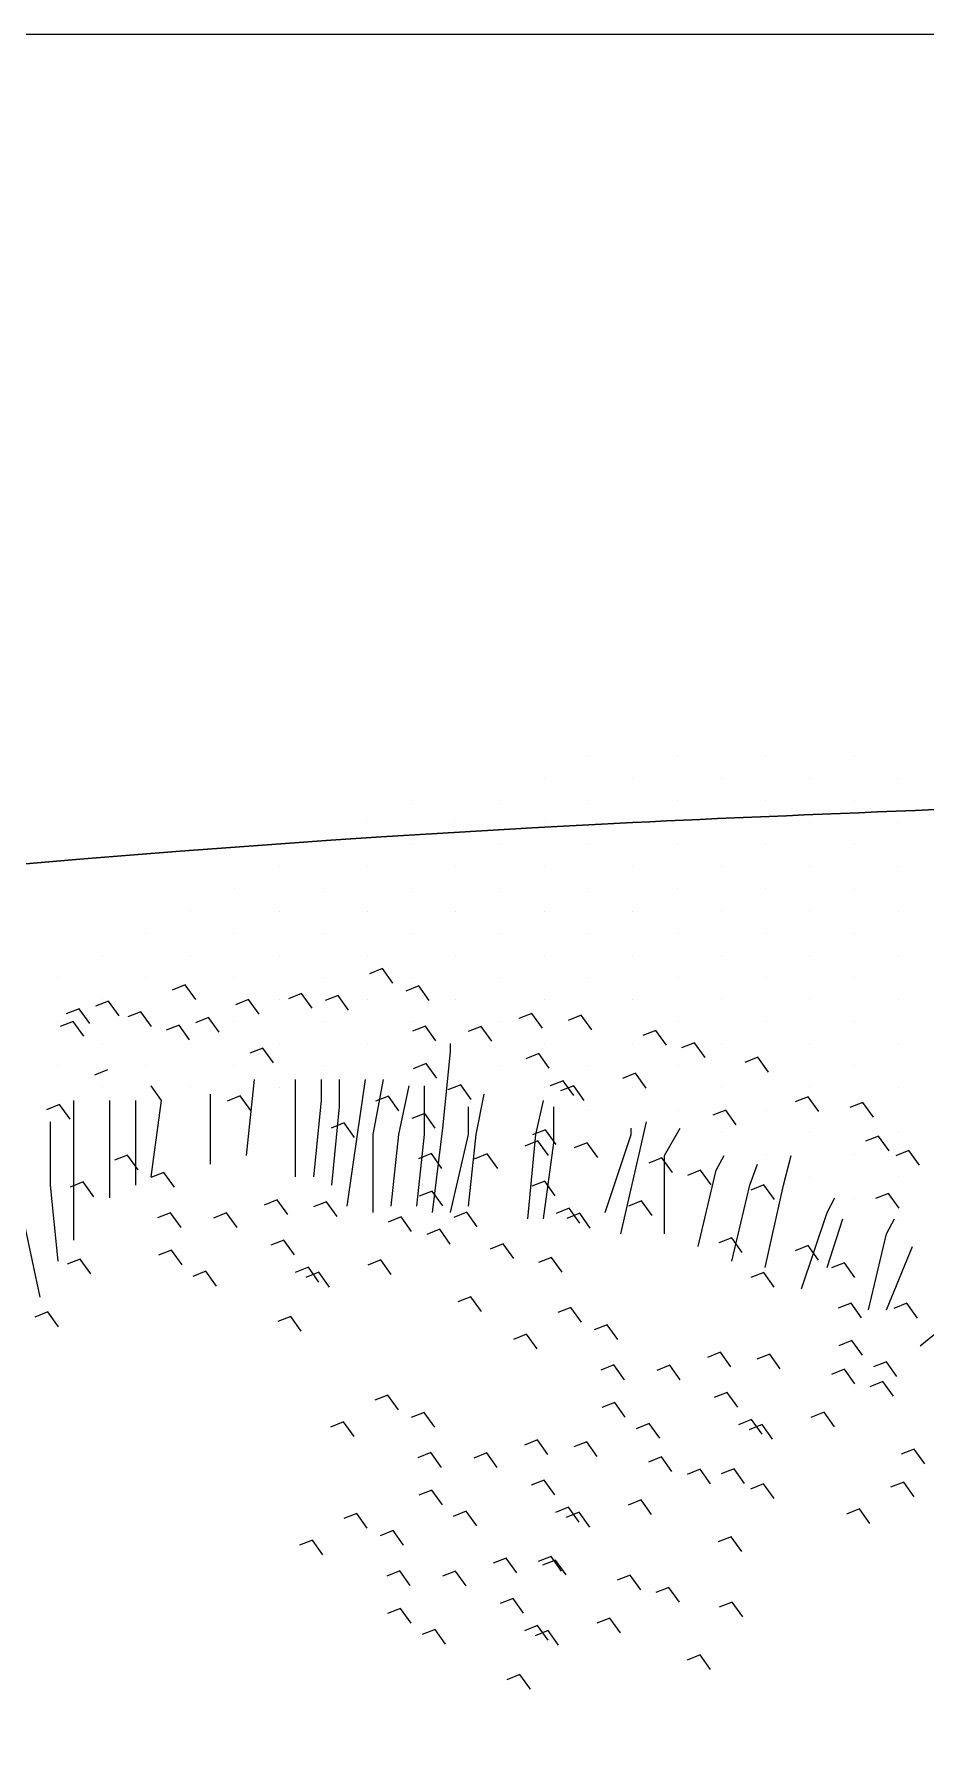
# Model space of a CAD drawing. Header units: millimetres. Extents: x 0 to 77.1, y -22.3 to 58.9.
# Drawn here: x 36.469 to 37.786, y -8.209 to -5.685 of the extents above; entities that cross this region are included whole.
import ezdxf

# ---------------------------------------------------------------- set-up
doc = ezdxf.new("R2010")
doc.units = ezdxf.units.MM
doc.layers.add('01 Curvas', color=7, linetype='Continuous', lineweight=30, true_color=0x000000)
doc.layers.add('ARBOL', color=3, linetype='Continuous')
doc.layers.add('pisos', color=1, linetype='Continuous')

# ---------------------------------------------------------------- blocks, each defined once
blk = doc.blocks.new('44')
at = {"color": 64}
for p, q in [((4952.8199, 1419.2822), (4952.7621, 1419.3361)), ((4952.7704, 1419.1927), (4952.8199, 1419.2822)), ((4952.7704, 1419.1927), (4952.8199, 1419.2822)), ((4952.8993, 1419.2822), (4952.8414, 1419.3361)), ((4952.8993, 1419.2822), (4952.8414, 1419.3361)), ((4952.8497, 1419.1927), (4952.8993, 1419.2822)), ((4952.3622, 1419.1502), (4952.3044, 1419.2042)), ((4952.3622, 1419.1502), (4952.3044, 1419.2042)), ((4953.0091, 1419.1502), (4952.9513, 1419.2042)), ((4953.0091, 1419.1502), (4952.9513, 1419.2042)), ((4952.3127, 1419.0608), (4952.3622, 1419.1502)), ((4952.9596, 1419.0608), (4953.0091, 1419.1502)), ((4952.6552, 1418.989), (4952.5973, 1419.0429)), ((4952.6552, 1418.989), (4952.5973, 1419.0429)), ((4953.0335, 1418.9596), (4952.9757, 1419.0136)), ((4953.0335, 1418.9596), (4952.9757, 1419.0136)), ((4952.0249, 1418.8413), (4951.9671, 1418.8953)), ((4952.0249, 1418.8413), (4951.9671, 1418.8953)), ((4952.984, 1418.8702), (4953.0335, 1418.9596)), ((4952.984, 1418.8702), (4953.0335, 1418.9596)), ((4951.9754, 1418.7519), (4952.0249, 1418.8413)), ((4951.9754, 1418.7519), (4952.0249, 1418.8413)), ((4953.2776, 1418.7984), (4953.2198, 1418.8523)), ((4953.2776, 1418.7984), (4953.2198, 1418.8523)), ((4953.2281, 1418.7089), (4953.2776, 1418.7984)), ((4953.2281, 1418.7089), (4953.2776, 1418.7984)), ((4952.269, 1418.6801), (4952.2112, 1418.734)), ((4952.269, 1418.6801), (4952.2112, 1418.734)), ((4953.0579, 1418.7324), (4953.0001, 1418.7864)), ((4953.0579, 1418.7324), (4953.0001, 1418.7864)), ((4953.0084, 1418.643), (4953.0579, 1418.7324)), ((4953.0084, 1418.643), (4953.0579, 1418.7324)), ((4952.2195, 1418.5906), (4952.269, 1418.6801)), ((4952.2195, 1418.5906), (4952.269, 1418.6801)), ((4953.1678, 1418.6005), (4953.1099, 1418.6544)), ((4953.1678, 1418.6005), (4953.1099, 1418.6544)), ((4953.1183, 1418.511), (4953.1678, 1418.6005)), ((4952.269, 1418.4528), (4952.2112, 1418.5068)), ((4952.269, 1418.4528), (4952.2112, 1418.5068)), ((4952.2195, 1418.3634), (4952.269, 1418.4528)), ((4953.357, 1418.4392), (4953.2991, 1418.4931)), ((4953.357, 1418.4392), (4953.2991, 1418.4931)), ((4953.3074, 1418.3498), (4953.357, 1418.4392)), ((4953.3074, 1418.3498), (4953.357, 1418.4392)), ((4952.0799, 1418.3209), (4952.022, 1418.3748)), ((4952.0799, 1418.3209), (4952.022, 1418.3748)), ((4952.0303, 1418.2314), (4952.0799, 1418.3209)), ((4952.0303, 1418.2314), (4952.0799, 1418.3209)), ((4951.8907, 1418.2256), (4951.8328, 1418.2795)), ((4951.8412, 1418.1361), (4951.8907, 1418.2256)), ((4951.8412, 1418.1361), (4951.8907, 1418.2256)), ((4952.8443, 1418.2486), (4952.7865, 1418.3026)), ((4952.7948, 1418.1592), (4952.8443, 1418.2486)), ((4952.7948, 1418.1592), (4952.8443, 1418.2486)), ((4953.1434, 1418.2486), (4953.0855, 1418.3026)), ((4953.1434, 1418.2486), (4953.0855, 1418.3026)), ((4953.0938, 1418.1592), (4953.1434, 1418.2486)), ((4953.0938, 1418.1592), (4953.1434, 1418.2486)), ((4953.5156, 1418.1826), (4953.4578, 1418.2366)), ((4953.5156, 1418.1826), (4953.4578, 1418.2366)), ((4953.4661, 1418.0932), (4953.5156, 1418.1826)), ((4953.4661, 1418.0932), (4953.5156, 1418.1826)), ((4951.8663, 1417.9983), (4951.8084, 1418.0523)), ((4951.8663, 1417.9983), (4951.8084, 1418.0523)), ((4952.2141, 1418.035), (4952.1563, 1418.0889)), ((4952.2141, 1418.035), (4952.1563, 1418.0889)), ((4952.1646, 1417.9456), (4952.2141, 1418.035)), ((4952.1646, 1417.9456), (4952.2141, 1418.035)), ((4953.595, 1417.9921), (4953.5371, 1418.046)), ((4953.595, 1417.9921), (4953.5371, 1418.046)), ((4951.8167, 1417.9089), (4951.8663, 1417.9983)), ((4951.8167, 1417.9089), (4951.8663, 1417.9983)), ((4953.5454, 1417.9026), (4953.595, 1417.9921)), ((4953.5454, 1417.9026), (4953.595, 1417.9921)), ((4952.4033, 1417.8078), (4952.3454, 1417.8617)), ((4952.4033, 1417.8078), (4952.3454, 1417.8617)), ((4953.8391, 1417.8308), (4953.7812, 1417.8847)), ((4953.8391, 1417.8308), (4953.7812, 1417.8847)), ((4953.7895, 1417.7414), (4953.8391, 1417.8308)), ((4953.7895, 1417.7414), (4953.8391, 1417.8308)), ((4952.2141, 1417.6758), (4952.1563, 1417.7298)), ((4952.2141, 1417.6758), (4952.1563, 1417.7298)), ((4952.3538, 1417.7183), (4952.4033, 1417.8078)), ((4952.3538, 1417.7183), (4952.4033, 1417.8078)), ((4952.1646, 1417.5864), (4952.2141, 1417.6758)), ((4952.1646, 1417.5864), (4952.2141, 1417.6758)), ((4952.9585, 1417.6524), (4952.9006, 1417.7063)), ((4952.9585, 1417.6524), (4952.9006, 1417.7063)), ((4952.9089, 1417.5629), (4952.9585, 1417.6524)), ((4952.9089, 1417.5629), (4952.9585, 1417.6524)), ((4953.8391, 1417.6036), (4953.7812, 1417.6575)), ((4953.8391, 1417.6036), (4953.7812, 1417.6575)), ((4952.1348, 1417.4852), (4952.0769, 1417.5392)), ((4952.1348, 1417.4852), (4952.0769, 1417.5392)), ((4952.5131, 1417.5512), (4952.4553, 1417.6051)), ((4952.5131, 1417.5512), (4952.4553, 1417.6051)), ((4952.4636, 1417.4618), (4952.5131, 1417.5512)), ((4952.4636, 1417.4618), (4952.5131, 1417.5512)), ((4953.2026, 1417.4911), (4953.1447, 1417.545)), ((4953.2026, 1417.4911), (4953.1447, 1417.545)), ((4953.7895, 1417.5141), (4953.8391, 1417.6036)), ((4951.8419, 1417.4559), (4951.784, 1417.5099)), ((4951.8419, 1417.4559), (4951.784, 1417.5099)), ((4951.7923, 1417.3665), (4951.8419, 1417.4559)), ((4951.7923, 1417.3665), (4951.8419, 1417.4559)), ((4952.1348, 1417.4193), (4952.0769, 1417.4732)), ((4952.1348, 1417.4193), (4952.0769, 1417.4732)), ((4952.0853, 1417.3958), (4952.1348, 1417.4852)), ((4953.153, 1417.4017), (4953.2026, 1417.4911)), ((4953.153, 1417.4017), (4953.2026, 1417.4911)), ((4953.6499, 1417.4716), (4953.592, 1417.5256)), ((4953.6499, 1417.4716), (4953.592, 1417.5256)), ((4953.6004, 1417.3822), (4953.6499, 1417.4716)), ((4953.6004, 1417.3822), (4953.6499, 1417.4716)), ((4952.0853, 1417.3298), (4952.1348, 1417.4193)), ((4953.4607, 1417.3763), (4953.4028, 1417.4303)), ((4953.4112, 1417.2869), (4953.4607, 1417.3763)), ((4953.4112, 1417.2869), (4953.4607, 1417.3763)), ((4953.2026, 1417.2639), (4953.1447, 1417.3178)), ((4953.2026, 1417.2639), (4953.1447, 1417.3178)), ((4953.153, 1417.1744), (4953.2026, 1417.2639)), ((4952.3484, 1417.1334), (4952.2905, 1417.1873)), ((4952.3484, 1417.1334), (4952.2905, 1417.1873)), ((4952.6169, 1417.1334), (4952.559, 1417.1873)), ((4952.6169, 1417.1334), (4952.559, 1417.1873)), ((4953.0134, 1417.1319), (4952.9555, 1417.1859)), ((4953.0134, 1417.1319), (4952.9555, 1417.1859)), ((4953.4363, 1417.1491), (4953.3784, 1417.203)), ((4953.4363, 1417.1491), (4953.3784, 1417.203)), ((4953.3868, 1417.0597), (4953.4363, 1417.1491)), ((4953.3868, 1417.0597), (4953.4363, 1417.1491)), ((4953.7841, 1417.1857), (4953.7263, 1417.2397)), ((4953.7841, 1417.1857), (4953.7263, 1417.2397)), ((4953.7346, 1417.0963), (4953.7841, 1417.1857)), ((4953.7346, 1417.0963), (4953.7841, 1417.1857)), ((4952.2988, 1417.044), (4952.3484, 1417.1334)), ((4952.2988, 1417.044), (4952.3484, 1417.1334)), ((4952.5674, 1417.044), (4952.6169, 1417.1334)), ((4952.5674, 1417.044), (4952.6169, 1417.1334)), ((4952.8242, 1417.0366), (4952.7664, 1417.0906)), ((4952.9639, 1417.0425), (4953.0134, 1417.1319)), ((4952.9639, 1417.0425), (4953.0134, 1417.1319)), ((4953.9733, 1416.9585), (4953.9155, 1417.0125)), ((4953.9733, 1416.9585), (4953.9155, 1417.0125)), ((4953.9238, 1416.8691), (4953.9733, 1416.9585)), ((4953.9238, 1416.8691), (4953.9733, 1416.9585)), ((4953.1476, 1416.846), (4953.0898, 1416.9)), ((4953.1476, 1416.846), (4953.0898, 1416.9)), ((4953.7841, 1416.8266), (4953.7263, 1416.8805)), ((4953.7841, 1416.8266), (4953.7263, 1416.8805)), ((4953.0981, 1416.7566), (4953.1476, 1416.846)), ((4953.0981, 1416.7566), (4953.1476, 1416.846)), ((4953.7346, 1416.7371), (4953.7841, 1416.8266)), ((4953.7346, 1416.7371), (4953.7841, 1416.8266)), ((4953.3368, 1416.6188), (4953.279, 1416.6728)), ((4953.3368, 1416.6188), (4953.279, 1416.6728)), ((4953.7048, 1416.636), (4953.6469, 1416.6899)), ((4953.7048, 1416.636), (4953.6469, 1416.6899)), ((4954.0832, 1416.702), (4954.0253, 1416.7559)), ((4954.0832, 1416.702), (4954.0253, 1416.7559)), ((4954.0336, 1416.6125), (4954.0832, 1416.702)), ((4954.0336, 1416.6125), (4954.0832, 1416.702)), ((4953.2873, 1416.5294), (4953.3368, 1416.6188)), ((4953.2873, 1416.5294), (4953.3368, 1416.6188)), ((4953.4119, 1416.6067), (4953.354, 1416.6606)), ((4953.4119, 1416.6067), (4953.354, 1416.6606)), ((4953.3624, 1416.5172), (4953.4119, 1416.6067)), ((4953.3624, 1416.5172), (4953.4119, 1416.6067)), ((4953.7048, 1416.57), (4953.6469, 1416.624)), ((4953.7048, 1416.57), (4953.6469, 1416.624)), ((4953.6553, 1416.5465), (4953.7048, 1416.636)), ((4953.6553, 1416.4806), (4953.7048, 1416.57)), ((4953.1476, 1416.4869), (4953.0898, 1416.5408)), ((4953.1476, 1416.4869), (4953.0898, 1416.5408)), ((4953.0981, 1416.3974), (4953.1476, 1416.4869)), ((4953.0981, 1416.3974), (4953.1476, 1416.4869)), ((4953.4467, 1416.3622), (4953.3888, 1416.4162)), ((4953.4467, 1416.3622), (4953.3888, 1416.4162)), ((4953.0683, 1416.2963), (4953.0105, 1416.3502)), ((4953.0683, 1416.2963), (4953.0105, 1416.3502)), ((4953.0683, 1416.2303), (4953.0105, 1416.2843)), ((4953.0683, 1416.2303), (4953.0105, 1416.2843)), ((4953.0188, 1416.2068), (4953.0683, 1416.2963)), ((4953.3971, 1416.2728), (4953.4467, 1416.3622)), ((4953.3971, 1416.2728), (4953.4467, 1416.3622)), ((4953.9184, 1416.2841), (4953.8605, 1416.3381)), ((4953.9184, 1416.2841), (4953.8605, 1416.3381)), ((4953.8689, 1416.1947), (4953.9184, 1416.2841)), ((4953.8689, 1416.1947), (4953.9184, 1416.2841)), ((4954.1869, 1416.2841), (4954.1291, 1416.3381)), ((4954.1869, 1416.2841), (4954.1291, 1416.3381)), ((4954.1374, 1416.1947), (4954.1869, 1416.2841)), ((4954.1374, 1416.1947), (4954.1869, 1416.2841)), ((4953.0188, 1416.1409), (4953.0683, 1416.2303)), ((4954.2174, 1416.0569), (4954.1596, 1416.1108)), ((4954.2174, 1416.0569), (4954.1596, 1416.1108)), ((4953.2819, 1415.9444), (4953.224, 1415.9984)), ((4953.2819, 1415.9444), (4953.224, 1415.9984)), ((4953.5504, 1415.9444), (4953.4926, 1415.9984)), ((4953.5504, 1415.9444), (4953.4926, 1415.9984)), ((4954.1679, 1415.9675), (4954.2174, 1416.0569)), ((4954.1679, 1415.9675), (4954.2174, 1416.0569)), ((4953.2324, 1415.855), (4953.2819, 1415.9444)), ((4953.2324, 1415.855), (4953.2819, 1415.9444)), ((4953.5009, 1415.855), (4953.5504, 1415.9444)), ((4953.5009, 1415.855), (4953.5504, 1415.9444)), ((4953.5809, 1415.7172), (4953.5231, 1415.7711)), ((4953.5809, 1415.7172), (4953.5231, 1415.7711)), ((4953.5314, 1415.6278), (4953.5809, 1415.7172)), ((4953.5314, 1415.6278), (4953.5809, 1415.7172)), ((4953.9489, 1415.7344), (4953.8911, 1415.7883)), ((4953.9489, 1415.7344), (4953.8911, 1415.7883)), ((4953.8994, 1415.6449), (4953.9489, 1415.7344)), ((4953.8994, 1415.6449), (4953.9489, 1415.7344)), ((4954.2968, 1415.6977), (4954.2389, 1415.7517)), ((4954.2968, 1415.6977), (4954.2389, 1415.7517)), ((4954.2472, 1415.6083), (4954.2968, 1415.6977)), ((4954.2472, 1415.6083), (4954.2968, 1415.6977))]:
    blk.add_line(p, q, dxfattribs=at)
at = {"color": 60}
for p, q in [((4951.2756, 1418.7068), (4951.2178, 1418.7607)), ((4951.2756, 1418.7068), (4951.2178, 1418.7607)), ((4951.2261, 1418.6173), (4951.2756, 1418.7068)), ((4951.2261, 1418.6173), (4951.2756, 1418.7068)), ((4951.6235, 1418.6701), (4951.5656, 1418.7241)), ((4951.6235, 1418.6701), (4951.5656, 1418.7241)), ((4951.5739, 1418.5807), (4951.6235, 1418.6701)), ((4951.5739, 1418.5807), (4951.6235, 1418.6701))]:
    blk.add_line(p, q, dxfattribs=at)
at = {"color": 66}
for p, q in [((4951.4309, 1416.9305), (4951.373, 1416.9844)), ((4951.4309, 1416.9305), (4951.373, 1416.9844)), ((4952.6474, 1416.9061), (4952.5895, 1416.9601)), ((4952.6474, 1416.9061), (4952.5895, 1416.9601)), ((4952.7747, 1416.9472), (4952.8242, 1417.0366)), ((4952.7747, 1416.9472), (4952.8242, 1417.0366)), ((4951.3814, 1416.8411), (4951.4309, 1416.9305)), ((4951.3814, 1416.8411), (4951.4309, 1416.9305)), ((4952.5979, 1416.8167), (4952.6474, 1416.9061)), ((4952.5979, 1416.8167), (4952.6474, 1416.9061)), ((4952.7998, 1416.8094), (4952.7419, 1416.8633)), ((4952.7998, 1416.8094), (4952.7419, 1416.8633)), ((4950.7519, 1416.8031), (4950.6941, 1416.8571)), ((4950.7519, 1416.8031), (4950.6941, 1416.8571)), ((4950.7024, 1416.7137), (4950.7519, 1416.8031)), ((4950.7024, 1416.7137), (4950.7519, 1416.8031)), ((4951.675, 1416.7692), (4951.6171, 1416.8232)), ((4951.675, 1416.7692), (4951.6171, 1416.8232)), ((4951.6255, 1416.6798), (4951.675, 1416.7692)), ((4951.6255, 1416.6798), (4951.675, 1416.7692)), ((4952.7503, 1416.72), (4952.7998, 1416.8094)), ((4952.7503, 1416.72), (4952.7998, 1416.8094)), ((4950.996, 1416.6418), (4950.9382, 1416.6958)), ((4950.996, 1416.6418), (4950.9382, 1416.6958)), ((4950.9465, 1416.5524), (4950.996, 1416.6418)), ((4950.9465, 1416.5524), (4950.996, 1416.6418)), ((4951.675, 1416.542), (4951.6171, 1416.5959)), ((4951.675, 1416.542), (4951.6171, 1416.5959)), ((4952.3789, 1416.5836), (4952.321, 1416.6376)), ((4952.3789, 1416.5836), (4952.321, 1416.6376)), ((4952.3294, 1416.4942), (4952.3789, 1416.5836)), ((4952.3294, 1416.4942), (4952.3789, 1416.5836)), ((4952.7267, 1416.547), (4952.6689, 1416.6009)), ((4952.7267, 1416.547), (4952.6689, 1416.6009)), ((4951.6255, 1416.4526), (4951.675, 1416.542)), ((4952.6772, 1416.4575), (4952.7267, 1416.547)), ((4952.6772, 1416.4575), (4952.7267, 1416.547)), ((4950.996, 1416.4146), (4950.9382, 1416.4686)), ((4950.996, 1416.4146), (4950.9382, 1416.4686)), ((4950.9465, 1416.3252), (4950.996, 1416.4146)), ((4951.4858, 1416.4101), (4951.4279, 1416.464)), ((4951.4858, 1416.4101), (4951.4279, 1416.464)), ((4951.4363, 1416.3206), (4951.4858, 1416.4101)), ((4951.4363, 1416.3206), (4951.4858, 1416.4101)), ((4950.8069, 1416.2827), (4950.749, 1416.3366)), ((4950.8069, 1416.2827), (4950.749, 1416.3366)), ((4950.7573, 1416.1932), (4950.8069, 1416.2827)), ((4950.7573, 1416.1932), (4950.8069, 1416.2827)), ((4951.2966, 1416.3148), (4951.2388, 1416.3687)), ((4951.2471, 1416.2253), (4951.2966, 1416.3148)), ((4951.2471, 1416.2253), (4951.2966, 1416.3148)), ((4952.7754, 1416.267), (4952.7175, 1416.3209)), ((4952.7754, 1416.267), (4952.7175, 1416.3209)), ((4950.6177, 1416.1874), (4950.5598, 1416.2413)), ((4950.5682, 1416.0979), (4950.6177, 1416.1874)), ((4950.5682, 1416.0979), (4950.6177, 1416.1874)), ((4952.322, 1416.2086), (4952.2641, 1416.2626)), ((4952.322, 1416.2086), (4952.2641, 1416.2626)), ((4952.2724, 1416.1192), (4952.322, 1416.2086)), ((4952.2724, 1416.1192), (4952.322, 1416.2086)), ((4952.7259, 1416.1775), (4952.7754, 1416.267)), ((4952.7259, 1416.1775), (4952.7754, 1416.267)), ((4951.2722, 1416.0875), (4951.2143, 1416.1415)), ((4951.2722, 1416.0875), (4951.2143, 1416.1415)), ((4951.2227, 1415.9981), (4951.2722, 1416.0875)), ((4951.2227, 1415.9981), (4951.2722, 1416.0875)), ((4951.6201, 1416.1242), (4951.5622, 1416.1781)), ((4951.6201, 1416.1242), (4951.5622, 1416.1781)), ((4951.5705, 1416.0347), (4951.6201, 1416.1242)), ((4951.5705, 1416.0347), (4951.6201, 1416.1242)), ((4952.5661, 1416.0474), (4952.5082, 1416.1013)), ((4952.5661, 1416.0474), (4952.5082, 1416.1013)), ((4950.5933, 1415.9601), (4950.5354, 1416.0141)), ((4950.5933, 1415.9601), (4950.5354, 1416.0141)), ((4950.9411, 1415.9968), (4950.8833, 1416.0507)), ((4950.9411, 1415.9968), (4950.8833, 1416.0507)), ((4950.8916, 1415.9074), (4950.9411, 1415.9968)), ((4950.8916, 1415.9074), (4950.9411, 1415.9968)), ((4952.5165, 1415.9579), (4952.5661, 1416.0474)), ((4952.5165, 1415.9579), (4952.5661, 1416.0474)), ((4950.5438, 1415.8707), (4950.5933, 1415.9601)), ((4950.5438, 1415.8707), (4950.5933, 1415.9601)), ((4951.8092, 1415.8969), (4951.7514, 1415.9509)), ((4951.8092, 1415.8969), (4951.7514, 1415.9509)), ((4951.7597, 1415.8075), (4951.8092, 1415.8969)), ((4951.7597, 1415.8075), (4951.8092, 1415.8969)), ((4951.1303, 1415.7696), (4951.0724, 1415.8235)), ((4951.1303, 1415.7696), (4951.0724, 1415.8235)), ((4951.6201, 1415.765), (4951.5622, 1415.8189)), ((4951.6201, 1415.765), (4951.5622, 1415.8189)), ((4952.5661, 1415.8201), (4952.5082, 1415.8741)), ((4952.5661, 1415.8201), (4952.5082, 1415.8741)), ((4952.5165, 1415.7307), (4952.5661, 1415.8201)), ((4951.0808, 1415.6801), (4951.1303, 1415.7696)), ((4951.0808, 1415.6801), (4951.1303, 1415.7696)), ((4951.5705, 1415.6756), (4951.6201, 1415.765)), ((4951.5705, 1415.6756), (4951.6201, 1415.765)), ((4952.3769, 1415.6882), (4952.319, 1415.7421)), ((4952.3769, 1415.6882), (4952.319, 1415.7421)), ((4950.9411, 1415.6376), (4950.8833, 1415.6916)), ((4950.9411, 1415.6376), (4950.8833, 1415.6916)), ((4950.8916, 1415.5482), (4950.9411, 1415.6376)), ((4950.8916, 1415.5482), (4950.9411, 1415.6376)), ((4951.5407, 1415.5744), (4951.4829, 1415.6284)), ((4951.5407, 1415.5744), (4951.4829, 1415.6284)), ((4951.9191, 1415.6404), (4951.8612, 1415.6943)), ((4951.9191, 1415.6404), (4951.8612, 1415.6943)), ((4951.8696, 1415.551), (4951.9191, 1415.6404)), ((4951.8696, 1415.551), (4951.9191, 1415.6404)), ((4952.1877, 1415.5929), (4952.1299, 1415.6468)), ((4952.3274, 1415.5988), (4952.3769, 1415.6882)), ((4952.3274, 1415.5988), (4952.3769, 1415.6882)), ((4951.2401, 1415.513), (4951.1823, 1415.5669)), ((4951.2401, 1415.513), (4951.1823, 1415.5669)), ((4951.2478, 1415.5451), (4951.1899, 1415.599)), ((4951.2478, 1415.5451), (4951.1899, 1415.599)), ((4951.1906, 1415.4236), (4951.2401, 1415.513)), ((4951.1906, 1415.4236), (4951.2401, 1415.513)), ((4951.1983, 1415.4557), (4951.2478, 1415.5451)), ((4951.1983, 1415.4557), (4951.2478, 1415.5451)), ((4951.5407, 1415.5084), (4951.4829, 1415.5624)), ((4951.5407, 1415.5084), (4951.4829, 1415.5624)), ((4951.4912, 1415.485), (4951.5407, 1415.5744)), ((4951.4912, 1415.419), (4951.5407, 1415.5084)), ((4952.1382, 1415.5035), (4952.1877, 1415.5929)), ((4952.1382, 1415.5035), (4952.1877, 1415.5929)), ((4950.5689, 1415.4177), (4950.511, 1415.4716)), ((4950.5689, 1415.4177), (4950.511, 1415.4716)), ((4950.5193, 1415.3283), (4950.5689, 1415.4177)), ((4950.5193, 1415.3283), (4950.5689, 1415.4177)), ((4950.8618, 1415.447), (4950.8039, 1415.501)), ((4950.8618, 1415.447), (4950.8039, 1415.501)), ((4950.8618, 1415.3811), (4950.8039, 1415.435)), ((4950.8618, 1415.3811), (4950.8039, 1415.435)), ((4950.8123, 1415.3576), (4950.8618, 1415.447)), ((4952.1633, 1415.3657), (4952.1054, 1415.4196)), ((4952.1633, 1415.3657), (4952.1054, 1415.4196)), ((4952.5111, 1415.4023), (4952.4533, 1415.4563)), ((4952.5111, 1415.4023), (4952.4533, 1415.4563)), ((4950.8123, 1415.2916), (4950.8618, 1415.3811)), ((4952.1138, 1415.2762), (4952.1633, 1415.3657)), ((4952.1138, 1415.2762), (4952.1633, 1415.3657)), ((4952.4616, 1415.3129), (4952.5111, 1415.4023)), ((4952.4616, 1415.3129), (4952.5111, 1415.4023)), ((4951.7543, 1415.2226), (4951.6965, 1415.2765)), ((4951.7543, 1415.2226), (4951.6965, 1415.2765)), ((4951.7048, 1415.1331), (4951.7543, 1415.2226)), ((4951.7048, 1415.1331), (4951.7543, 1415.2226)), ((4952.0228, 1415.2226), (4951.965, 1415.2765)), ((4952.0228, 1415.2226), (4951.965, 1415.2765)), ((4951.9733, 1415.1331), (4952.0228, 1415.2226)), ((4951.9733, 1415.1331), (4952.0228, 1415.2226)), ((4952.7003, 1415.1751), (4952.6425, 1415.229)), ((4952.7003, 1415.1751), (4952.6425, 1415.229)), ((4951.0754, 1415.0952), (4951.0175, 1415.1491)), ((4951.0754, 1415.0952), (4951.0175, 1415.1491)), ((4951.3439, 1415.0952), (4951.286, 1415.1491)), ((4951.3439, 1415.0952), (4951.286, 1415.1491)), ((4952.6508, 1415.0856), (4952.7003, 1415.1751)), ((4952.6508, 1415.0856), (4952.7003, 1415.1751)), ((4951.0259, 1415.0057), (4951.0754, 1415.0952)), ((4951.0259, 1415.0057), (4951.0754, 1415.0952)), ((4951.2944, 1415.0057), (4951.3439, 1415.0952)), ((4951.2944, 1415.0057), (4951.3439, 1415.0952)), ((4952.0533, 1414.9953), (4951.9955, 1415.0493)), ((4952.0533, 1414.9953), (4951.9955, 1415.0493)), ((4952.5111, 1415.0431), (4952.4533, 1415.0971)), ((4952.5111, 1415.0431), (4952.4533, 1415.0971)), ((4952.4616, 1414.9537), (4952.5111, 1415.0431)), ((4952.4616, 1414.9537), (4952.5111, 1415.0431)), ((4952.0038, 1414.9059), (4952.0533, 1414.9953)), ((4952.0038, 1414.9059), (4952.0533, 1414.9953)), ((4952.8102, 1414.9185), (4952.7523, 1414.9725)), ((4952.8102, 1414.9185), (4952.7523, 1414.9725)), ((4951.3744, 1414.8679), (4951.3166, 1414.9219)), ((4951.3744, 1414.8679), (4951.3166, 1414.9219)), ((4951.3249, 1414.7785), (4951.3744, 1414.8679)), ((4951.3249, 1414.7785), (4951.3744, 1414.8679)), ((4952.1389, 1414.8232), (4952.081, 1414.8772)), ((4952.1389, 1414.8232), (4952.081, 1414.8772)), ((4952.4318, 1414.8525), (4952.374, 1414.9065)), ((4952.4318, 1414.8525), (4952.374, 1414.9065)), ((4952.4318, 1414.7866), (4952.374, 1414.8405)), ((4952.4318, 1414.7866), (4952.374, 1414.8405)), ((4952.3823, 1414.7631), (4952.4318, 1414.8525)), ((4952.7607, 1414.8291), (4952.8102, 1414.9185)), ((4952.7607, 1414.8291), (4952.8102, 1414.9185)), ((4952.0894, 1414.7338), (4952.1389, 1414.8232)), ((4952.0894, 1414.7338), (4952.1389, 1414.8232)), ((4952.3823, 1414.6971), (4952.4318, 1414.7866)), ((4951.7848, 1414.6728), (4951.727, 1414.7267)), ((4951.7848, 1414.6728), (4951.727, 1414.7267)), ((4951.7353, 1414.5834), (4951.7848, 1414.6728)), ((4951.7353, 1414.5834), (4951.7848, 1414.6728)), ((4952.1327, 1414.6362), (4952.0748, 1414.6901)), ((4952.1327, 1414.6362), (4952.0748, 1414.6901)), ((4951.1059, 1414.5454), (4951.048, 1414.5994)), ((4951.1059, 1414.5454), (4951.048, 1414.5994)), ((4951.0564, 1414.456), (4951.1059, 1414.5454)), ((4951.0564, 1414.456), (4951.1059, 1414.5454)), ((4951.4537, 1414.5088), (4951.3959, 1414.5627)), ((4951.4537, 1414.5088), (4951.3959, 1414.5627)), ((4952.0831, 1414.5467), (4952.1327, 1414.6362)), ((4952.0831, 1414.5467), (4952.1327, 1414.6362)), ((4952.6454, 1414.5007), (4952.5875, 1414.5546)), ((4952.6454, 1414.5007), (4952.5875, 1414.5546)), ((4952.9139, 1414.5007), (4952.8561, 1414.5546)), ((4952.9139, 1414.5007), (4952.8561, 1414.5546)), ((4951.4042, 1414.4193), (4951.4537, 1414.5088)), ((4951.4042, 1414.4193), (4951.4537, 1414.5088)), ((4952.5959, 1414.4113), (4952.6454, 1414.5007)), ((4952.5959, 1414.4113), (4952.6454, 1414.5007)), ((4952.8644, 1414.4113), (4952.9139, 1414.5007)), ((4952.8644, 1414.4113), (4952.9139, 1414.5007)), ((4952.9444, 1414.2735), (4952.8866, 1414.3274)), ((4952.9444, 1414.2735), (4952.8866, 1414.3274)), ((4952.8949, 1414.184), (4952.9444, 1414.2735)), ((4952.8949, 1414.184), (4952.9444, 1414.2735)), ((4952.2371, 1414.0855), (4952.1792, 1414.1394)), ((4952.2371, 1414.0855), (4952.1792, 1414.1394)), ((4952.1876, 1413.9961), (4952.2371, 1414.0855)), ((4952.1876, 1413.9961), (4952.2371, 1414.0855)), ((4952.4812, 1413.9242), (4952.4233, 1413.9782)), ((4952.4812, 1413.9242), (4952.4233, 1413.9782)), ((4952.6759, 1413.9509), (4952.6181, 1414.0049)), ((4952.6759, 1413.9509), (4952.6181, 1414.0049)), ((4952.4317, 1413.8348), (4952.4812, 1413.9242)), ((4952.4317, 1413.8348), (4952.4812, 1413.9242)), ((4952.6264, 1413.8615), (4952.6759, 1413.9509)), ((4952.6264, 1413.8615), (4952.6759, 1413.9509))]:
    blk.add_line(p, q, dxfattribs=at)
at = {"color": 68}
for p, q in [((4953.3124, 1415.3947), (4953.2546, 1415.4486)), ((4953.3124, 1415.3947), (4953.2546, 1415.4486)), ((4953.6603, 1415.358), (4953.6024, 1415.412)), ((4953.6603, 1415.358), (4953.6024, 1415.412)), ((4953.2629, 1415.3052), (4953.3124, 1415.3947)), ((4953.2629, 1415.3052), (4953.3124, 1415.3947)), ((4953.6107, 1415.2686), (4953.6603, 1415.358)), ((4953.6107, 1415.2686), (4953.6603, 1415.358)), ((4954.2174, 1415.3459), (4954.1596, 1415.3998)), ((4954.2174, 1415.3459), (4954.1596, 1415.3998)), ((4954.1679, 1415.2564), (4954.2174, 1415.3459)), ((4954.1679, 1415.2564), (4954.2174, 1415.3459)), ((4953.2131, 1415.1471), (4953.1552, 1415.201)), ((4953.2131, 1415.1471), (4953.1552, 1415.201)), ((4953.1635, 1415.0576), (4953.2131, 1415.1471)), ((4953.1635, 1415.0576), (4953.2131, 1415.1471)), ((4953.4572, 1414.9858), (4953.3993, 1415.0397)), ((4953.4572, 1414.9858), (4953.3993, 1415.0397)), ((4954.3212, 1415.0527), (4954.2633, 1415.1066)), ((4954.3212, 1415.0527), (4954.2633, 1415.1066)), ((4954.2716, 1414.9632), (4954.3212, 1415.0527)), ((4954.2716, 1414.9632), (4954.3212, 1415.0527)), ((4953.4076, 1414.8964), (4953.4572, 1414.9858)), ((4953.4076, 1414.8964), (4953.4572, 1414.9858)), ((4954.1869, 1414.8914), (4954.1291, 1414.9453)), ((4954.1869, 1414.8914), (4954.1291, 1414.9453)), ((4954.1374, 1414.802), (4954.1869, 1414.8914)), ((4954.1374, 1414.802), (4954.1869, 1414.8914)), ((4953.4572, 1414.7586), (4953.3993, 1414.8125)), ((4953.4572, 1414.7586), (4953.3993, 1414.8125)), ((4953.4076, 1414.6691), (4953.4572, 1414.7586)), ((4953.9184, 1414.7008), (4953.8605, 1414.7548)), ((4953.9184, 1414.7008), (4953.8605, 1414.7548)), ((4954.1869, 1414.7008), (4954.1291, 1414.7548)), ((4954.1869, 1414.7008), (4954.1291, 1414.7548)), ((4953.268, 1414.6266), (4953.2101, 1414.6806)), ((4953.268, 1414.6266), (4953.2101, 1414.6806)), ((4953.8689, 1414.6114), (4953.9184, 1414.7008)), ((4954.1374, 1414.6114), (4954.1869, 1414.7008)), ((4954.1374, 1414.6114), (4954.1869, 1414.7008)), ((4953.0788, 1414.5313), (4953.0209, 1414.5853)), ((4953.2185, 1414.5372), (4953.268, 1414.6266)), ((4953.2185, 1414.5372), (4953.268, 1414.6266)), ((4953.0293, 1414.4419), (4953.0788, 1414.5313)), ((4953.0293, 1414.4419), (4953.0788, 1414.5313)), ((4953.0544, 1414.3041), (4952.9965, 1414.358)), ((4953.0544, 1414.3041), (4952.9965, 1414.358)), ((4953.4022, 1414.3407), (4953.3444, 1414.3947)), ((4953.4022, 1414.3407), (4953.3444, 1414.3947)), ((4953.0049, 1414.2147), (4953.0544, 1414.3041)), ((4953.0049, 1414.2147), (4953.0544, 1414.3041)), ((4953.3527, 1414.2513), (4953.4022, 1414.3407)), ((4953.3527, 1414.2513), (4953.4022, 1414.3407))]:
    blk.add_line(p, q, dxfattribs=at)
blk = doc.blocks.new('45')
at = {"layer": 'ARBOL', "color": 8}
for p, q in [((4649.2139, 1804.8479), (4649.2139, 1804.8479)), ((4649.2764, 1804.8479), (4649.2764, 1804.8479)), ((4649.3389, 1804.8479), (4649.3389, 1804.8479)), ((4649.4014, 1804.8479), (4649.4014, 1804.8479)), ((4649.2452, 1804.7854), (4649.2452, 1804.7854)), ((4649.3077, 1804.7854), (4649.3077, 1804.7854)), ((4649.3702, 1804.7854), (4649.3702, 1804.7854)), ((4649.4327, 1804.7854), (4649.4327, 1804.7854)), ((4649.2764, 1804.7229), (4649.2764, 1804.7229)), ((4649.3389, 1804.7229), (4649.3389, 1804.7229)), ((4649.4014, 1804.7229), (4649.4014, 1804.7229)), ((4649.4639, 1804.7229), (4649.4639, 1804.7229)), ((4649.2452, 1804.6604), (4649.2452, 1804.6604)), ((4649.3077, 1804.6604), (4649.3077, 1804.6604)), ((4649.3702, 1804.6604), (4649.3702, 1804.6604)), ((4649.4327, 1804.6604), (4649.4327, 1804.6604)), ((4649.4952, 1804.6604), (4649.4952, 1804.6604)), ((4649.2764, 1804.5979), (4649.2764, 1804.5979)), ((4649.3389, 1804.5979), (4649.3389, 1804.5979)), ((4649.4014, 1804.5979), (4649.4014, 1804.5979)), ((4649.4639, 1804.5979), (4649.4639, 1804.5979)), ((4649.5264, 1804.5979), (4649.5264, 1804.5979)), ((4649.2452, 1804.5354), (4649.2452, 1804.5354)), ((4649.3077, 1804.5354), (4649.3077, 1804.5354)), ((4649.3702, 1804.5354), (4649.3702, 1804.5354)), ((4649.4327, 1804.5354), (4649.4327, 1804.5354)), ((4649.4952, 1804.5354), (4649.4952, 1804.5354)), ((4649.5577, 1804.5354), (4649.5577, 1804.5354)), ((4649.2764, 1804.4729), (4649.2764, 1804.4729)), ((4649.3389, 1804.4729), (4649.3389, 1804.4729)), ((4649.4014, 1804.4729), (4649.4014, 1804.4729)), ((4649.4639, 1804.4729), (4649.4639, 1804.4729)), ((4649.5264, 1804.4729), (4649.5264, 1804.4729)), ((4649.5889, 1804.4729), (4649.5889, 1804.4729)), ((4649.2452, 1804.4104), (4649.2452, 1804.4104)), ((4649.3077, 1804.4104), (4649.3077, 1804.4104)), ((4649.3702, 1804.4104), (4649.3702, 1804.4104)), ((4649.4327, 1804.4104), (4649.4327, 1804.4104)), ((4649.4952, 1804.4104), (4649.4952, 1804.4104)), ((4649.5577, 1804.4104), (4649.5577, 1804.4104)), ((4649.6202, 1804.4104), (4649.6202, 1804.4104)), ((4649.2764, 1804.3479), (4649.2764, 1804.3479)), ((4649.3389, 1804.3479), (4649.3389, 1804.3479)), ((4649.4014, 1804.3479), (4649.4014, 1804.3479)), ((4649.4639, 1804.3479), (4649.4639, 1804.3479)), ((4649.5264, 1804.3479), (4649.5264, 1804.3479)), ((4649.5889, 1804.3479), (4649.5889, 1804.3479)), ((4649.6514, 1804.3479), (4649.6514, 1804.3479)), ((4649.2452, 1804.2854), (4649.2452, 1804.2854)), ((4649.3077, 1804.2854), (4649.3077, 1804.2854)), ((4649.3702, 1804.2854), (4649.3702, 1804.2854)), ((4649.4327, 1804.2854), (4649.4327, 1804.2854)), ((4649.4952, 1804.2854), (4649.4952, 1804.2854)), ((4649.5577, 1804.2854), (4649.5577, 1804.2854)), ((4649.6202, 1804.2854), (4649.6202, 1804.2854)), ((4649.2764, 1804.2229), (4649.2764, 1804.2229)), ((4649.3389, 1804.2229), (4649.3389, 1804.2229)), ((4649.4014, 1804.2229), (4649.4014, 1804.2229)), ((4649.4639, 1804.2229), (4649.4639, 1804.2229)), ((4649.5264, 1804.2229), (4649.5264, 1804.2229)), ((4649.5889, 1804.2229), (4649.5889, 1804.2229)), ((4649.6514, 1804.2229), (4649.6514, 1804.2229)), ((4649.2452, 1804.1604), (4649.2452, 1804.1604)), ((4649.3077, 1804.1604), (4649.3077, 1804.1604)), ((4649.3702, 1804.1604), (4649.3702, 1804.1604)), ((4649.4327, 1804.1604), (4649.4327, 1804.1604)), ((4649.4952, 1804.1604), (4649.4952, 1804.1604)), ((4649.5577, 1804.1604), (4649.5577, 1804.1604)), ((4649.6202, 1804.1604), (4649.6202, 1804.1604)), ((4649.6827, 1804.1604), (4649.6827, 1804.1604)), ((4649.2139, 1804.0979), (4649.2139, 1804.0979)), ((4649.2764, 1804.0979), (4649.2764, 1804.0979)), ((4649.3389, 1804.0979), (4649.3389, 1804.0979)), ((4649.4014, 1804.0979), (4649.4014, 1804.0979)), ((4649.4639, 1804.0979), (4649.4639, 1804.0979)), ((4649.5264, 1804.0979), (4649.5264, 1804.0979)), ((4649.5889, 1804.0979), (4649.5889, 1804.0979)), ((4649.6514, 1804.0979), (4649.6514, 1804.0979)), ((4649.7139, 1804.0979), (4649.7139, 1804.0979)), ((4649.1827, 1804.0354), (4649.1827, 1804.0354)), ((4649.2452, 1804.0354), (4649.2452, 1804.0354)), ((4649.3077, 1804.0354), (4649.3077, 1804.0354)), ((4649.3702, 1804.0354), (4649.3702, 1804.0354)), ((4649.4327, 1804.0354), (4649.4327, 1804.0354)), ((4649.4952, 1804.0354), (4649.4952, 1804.0354)), ((4649.5577, 1804.0354), (4649.5577, 1804.0354)), ((4649.6202, 1804.0354), (4649.6202, 1804.0354)), ((4649.6827, 1804.0354), (4649.6827, 1804.0354)), ((4649.2139, 1803.9729), (4649.2139, 1803.9729)), ((4649.2764, 1803.9729), (4649.2764, 1803.9729)), ((4649.3389, 1803.9729), (4649.3389, 1803.9729)), ((4649.4014, 1803.9729), (4649.4014, 1803.9729)), ((4649.4639, 1803.9729), (4649.4639, 1803.9729)), ((4649.5264, 1803.9729), (4649.5264, 1803.9729)), ((4649.5889, 1803.9729), (4649.5889, 1803.9729)), ((4649.6514, 1803.9729), (4649.6514, 1803.9729)), ((4649.7139, 1803.9729), (4649.7139, 1803.9729)), ((4649.1827, 1803.9104), (4649.1827, 1803.9104)), ((4649.2452, 1803.9104), (4649.2452, 1803.9104)), ((4649.3077, 1803.9104), (4649.3077, 1803.9104)), ((4649.3702, 1803.9104), (4649.3702, 1803.9104)), ((4649.4327, 1803.9104), (4649.4327, 1803.9104)), ((4649.4952, 1803.9104), (4649.4952, 1803.9104)), ((4649.5577, 1803.9104), (4649.5577, 1803.9104)), ((4649.6202, 1803.9104), (4649.6202, 1803.9104)), ((4649.6827, 1803.9104), (4649.6827, 1803.9104)), ((4649.1514, 1803.8479), (4649.1514, 1803.8479)), ((4649.2139, 1803.8479), (4649.2139, 1803.8479)), ((4649.2764, 1803.8479), (4649.2764, 1803.8479)), ((4649.3389, 1803.8479), (4649.3389, 1803.8479)), ((4649.4014, 1803.8479), (4649.4014, 1803.8479)), ((4649.4639, 1803.8479), (4649.4639, 1803.8479)), ((4649.5264, 1803.8479), (4649.5264, 1803.8479)), ((4649.5889, 1803.8479), (4649.5889, 1803.8479)), ((4649.6514, 1803.8479), (4649.6514, 1803.8479)), ((4649.7139, 1803.8479), (4649.7139, 1803.8479)), ((4649.1202, 1803.7854), (4649.1202, 1803.7854)), ((4649.1827, 1803.7854), (4649.1827, 1803.7854)), ((4649.2452, 1803.7854), (4649.2452, 1803.7854)), ((4649.3077, 1803.7854), (4649.3077, 1803.7854)), ((4649.3702, 1803.7854), (4649.3702, 1803.7854)), ((4649.4327, 1803.7854), (4649.4327, 1803.7854)), ((4649.4952, 1803.7854), (4649.4952, 1803.7854)), ((4649.5577, 1803.7854), (4649.5577, 1803.7854)), ((4649.6202, 1803.7854), (4649.6202, 1803.7854)), ((4649.6827, 1803.7854), (4649.6827, 1803.7854)), ((4649.0889, 1803.7229), (4649.0889, 1803.7229)), ((4649.1514, 1803.7229), (4649.1514, 1803.7229)), ((4649.2139, 1803.7229), (4649.2139, 1803.7229)), ((4649.2764, 1803.7229), (4649.2764, 1803.7229)), ((4649.3389, 1803.7229), (4649.3389, 1803.7229)), ((4649.4014, 1803.7229), (4649.4014, 1803.7229)), ((4649.4639, 1803.7229), (4649.4639, 1803.7229)), ((4649.5264, 1803.7229), (4649.5264, 1803.7229)), ((4649.5889, 1803.7229), (4649.5889, 1803.7229)), ((4649.6514, 1803.7229), (4649.6514, 1803.7229)), ((4649.7139, 1803.7229), (4649.7139, 1803.7229)), ((4649.0577, 1803.6604), (4649.0577, 1803.6604)), ((4649.1202, 1803.6604), (4649.1202, 1803.6604)), ((4649.1827, 1803.6604), (4649.1827, 1803.6604)), ((4649.2452, 1803.6604), (4649.2452, 1803.6604)), ((4649.3077, 1803.6604), (4649.3077, 1803.6604)), ((4649.3702, 1803.6604), (4649.3702, 1803.6604)), ((4649.4327, 1803.6604), (4649.4327, 1803.6604)), ((4649.4952, 1803.6604), (4649.4952, 1803.6604)), ((4649.5577, 1803.6604), (4649.5577, 1803.6604)), ((4649.6202, 1803.6604), (4649.6202, 1803.6604)), ((4649.6827, 1803.6604), (4649.6827, 1803.6604))]:
    blk.add_line(p, q, dxfattribs=at)
at = {"layer": 'ARBOL', "color": 66}
for points in [[(4648.9497, 1804.8731), (4649.0512, 1804.8949), (4649.1587, 1804.9205), (4649.1796, 1804.9314)], [(4649.0004, 1804.8475), (4649.1079, 1804.8585), (4649.1975, 1804.8585)], [(4649.0303, 1804.8257), (4649.2274, 1804.8257)], [(4649.09, 1804.7746), (4649.2274, 1804.7746)], [(4649.1079, 1804.7381), (4649.2274, 1804.7381)], [(4649.1199, 1804.7162), (4649.2274, 1804.7017), (4649.2483, 1804.7162)], [(4649.1378, 1804.6324), (4649.2364, 1804.6324)], [(4649.1498, 1804.5813), (4649.2573, 1804.5704)], [(4649.1199, 1804.512), (4649.2573, 1804.512)], [(4649.1199, 1804.4865), (4649.2274, 1804.4755), (4649.2573, 1804.4755)], [(4649.1079, 1804.461), (4649.2185, 1804.45), (4649.2573, 1804.45)], [(4649.0781, 1804.4391), (4649.1796, 1804.4245), (4649.2573, 1804.4135)], [(4649.0691, 1804.4026), (4649.1796, 1804.4026), (4649.2573, 1804.388)], [(4649.0781, 1804.3771), (4649.1796, 1804.3661), (4649.2483, 1804.3515)], [(4649.0781, 1804.3406), (4649.1796, 1804.3297), (4649.2483, 1804.3297)], [(4649.0691, 1804.3187), (4649.1886, 1804.3041), (4649.2961, 1804.2932), (4649.308, 1804.2932)], [(4649.0691, 1804.2932), (4649.1796, 1804.2677), (4649.2185, 1804.2677)], [(4649.0781, 1804.2677), (4649.1796, 1804.2567), (4649.2364, 1804.2458)]]:
    blk.add_lwpolyline(points, dxfattribs=at)
at = {"layer": 'ARBOL', "color": 68}
for points in [[(4649.0602, 1804.1838), (4649.1796, 1804.1728), (4649.2274, 1804.1619)], [(4649.0602, 1804.1619), (4649.1677, 1804.1473), (4649.2185, 1804.1473)], [(4649.0691, 1804.0744), (4649.1796, 1804.0379), (4649.1886, 1804.0379)], [(4649.0393, 1804.0525), (4649.1498, 1804.027), (4649.1975, 1804.016)], [(4649.0393, 1803.9905), (4649.1498, 1803.9905), (4649.1886, 1803.9686)], [(4649.0213, 1803.9431), (4649.1289, 1803.9175), (4649.1498, 1803.9066)], [(4649.0004, 1803.8957), (4649.1079, 1803.8701), (4649.1378, 1803.8592)], [(4648.9915, 1803.8483), (4649.1079, 1803.8227), (4649.1498, 1803.8118)], [(4648.9616, 1803.7972), (4649.0691, 1803.7607), (4649.09, 1803.7498)], [(4648.9915, 1803.7607), (4649.0602, 1803.7388)], [(4648.9317, 1803.7024), (4649.0393, 1803.6768), (4649.0602, 1803.6659)], [(4648.9317, 1803.6768), (4649.0213, 1803.6404)], [(4648.881, 1803.6294), (4648.9019, 1803.6039)]]:
    blk.add_lwpolyline(points, dxfattribs=at)
blk = doc.blocks.new('46')
at = {"layer": 'pisos', "xscale": 0.2499999999998959, "yscale": 0.2499999999998959, "zscale": 0.2499999999998959, "rotation": 334.6078943352175}
blk.add_blockref('44', (3378.601, 2015.2391), dxfattribs=at)
at = {"layer": 'pisos'}
blk.add_blockref('45', (0, 0), dxfattribs=at)

msp = doc.modelspace()

# ---------------------------------------------------------------- linework, layer by layer
msp.add_lwpolyline([(20.1787, -5.6852), (38.8449, -5.6852), (38.8449, -21.1626), (20.1787, -21.1626)], close=True)
at = {"layer": '01 Curvas'}
msp.add_open_spline([(20.3141, -7.1295), (22.1972, -6.9367), (24.199, -6.9795), (27.8191, -7.8608), (32.5285, -7.4436), (36.2908, -6.8432), (38.4148, -6.8175), (40.2282, -6.6812)], degree=3, knots=[0, 0, 0, 0, 1.803078, 5.99986, 11.056537, 15.833555, 17.427763, 17.427763, 17.427763, 17.427763], dxfattribs=at)

# ---------------------------------------------------------------- block references
at = {"color": 2, "xscale": 1.045629903023169, "yscale": 1.045629903023169, "zscale": 1.045629903023169, "rotation": 89.99999999999999}
msp.add_blockref('46', (1923.7069, -4868.6316), dxfattribs=at)

doc.saveas('drawing.dxf')
